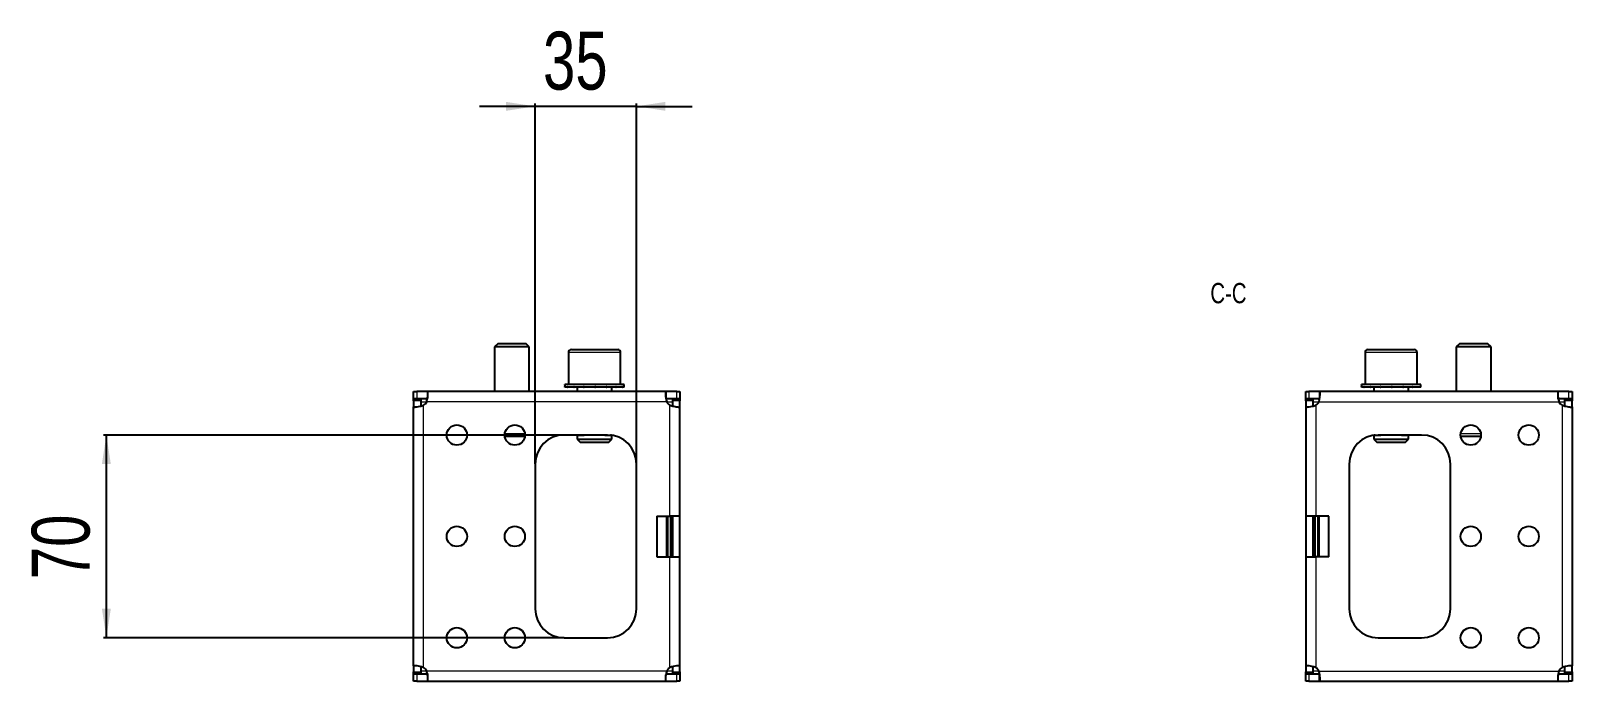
# Model space of a CAD drawing. Header units: millimetres. Extents: x 535 to 4200, y -1571 to 658.
# Drawn here: x 3668 to 4200, y 149 to 373 of the extents above; entities that cross this region are included whole.
import ezdxf

# ---------------------------------------------------------------- set-up
doc = ezdxf.new("R2010")
doc.units = ezdxf.units.MM
doc.layers.add('FORMAT', color=7, linetype='Continuous')
doc.styles.add('SLDTEXTSTYLE0', font='TXT', dxfattribs={"width": 0.75})
doc.dimstyles.new('SLDDIMSTYLE0', dxfattribs={"dimtxt": 20, "dimasz": 10, "dimexe": 0, "dimexo": 0.0625, "dimgap": 5, "dimtad": 2, "dimdec": 1, "dimrnd": 1e-09, "dimzin": 12, "dimdsep": 46, "dimtxsty": 'SLDTEXTSTYLE0', "dimsah": 1, "dimcen": 0.09, "dimadec": 0, "dimazin": 3, "dimtfac": 1, "dimtofl": 0, "dimtmove": 0, "dimatfit": 3, "dimfxl": 0, "dimfrac": 2, "dimtolj": 1, "dimtzin": 12, "dimarcsym": 0})
doc.dimstyles.new('SLDDIMSTYLE1', dxfattribs={"dimtxt": 20, "dimasz": 10, "dimexe": 0, "dimexo": 0.0625, "dimgap": 5, "dimtad": 2, "dimdec": 1, "dimrnd": 1e-09, "dimzin": 12, "dimdsep": 46, "dimtxsty": 'SLDTEXTSTYLE0', "dimsah": 1, "dimcen": 0.09, "dimadec": 0, "dimazin": 3, "dimtfac": 1, "dimtmove": 0, "dimatfit": 0, "dimfxl": 0, "dimfrac": 2, "dimtolj": 1, "dimtzin": 12, "dimarcsym": 0})

# ---------------------------------------------------------------- blocks, each defined once
blk = doc.blocks.new('_D_9')
at = {"layer": 'FORMAT'}
for p, q in [((3842.11, 347.07), (3822.88, 347.07)), ((3842.11, 223.58), (3842.11, 348.07)), ((3877.11, 347.07), (3842.11, 347.07)), ((3877.11, 223.58), (3877.11, 348.07)), ((3877.11, 347.07), (3896.34, 347.07))]:
    blk.add_line(p, q, dxfattribs=at)
for points in [[(3842.11, 347.07), (3832.11, 348.61), (3832.11, 345.54)], [(3877.11, 347.07), (3887.11, 345.54), (3887.11, 348.61)]]:
    blk.add_solid(points, dxfattribs=at)
at = {"layer": 'FORMAT', "insert": (3844.83, 372.86), "char_height": 20, "attachment_point": 1, "style": 'SLDTEXTSTYLE0'}
blk.add_mtext('35', dxfattribs=at)
blk = doc.blocks.new('_D_10')
at = {"layer": 'FORMAT'}
for p, q in [((3852.1, 233.57), (3693.1, 233.57)), ((3694.1, 163.57), (3694.1, 233.57)), ((3852.1, 163.57), (3693.1, 163.57))]:
    blk.add_line(p, q, dxfattribs=at)
for points in [[(3694.1, 233.57), (3692.56, 223.57), (3695.64, 223.57)], [(3694.1, 163.57), (3695.64, 173.57), (3692.56, 173.57)]]:
    blk.add_solid(points, dxfattribs=at)
at = {"layer": 'FORMAT', "insert": (3668.32, 183.8), "char_height": 20, "attachment_point": 1, "rotation": 90, "style": 'SLDTEXTSTYLE0'}
blk.add_mtext('70', dxfattribs=at)

msp = doc.modelspace()

# ---------------------------------------------------------------- linework, layer by layer
at = {"color": 7, "linetype": 'Continuous', "lineweight": 25}
for p, q in [((3829.18, 265.07), (3828.11, 264)), ((3828.11, 264), (3828.11, 248.57)), ((3840.11, 264), (3828.11, 264)), ((3839.03, 265.07), (3829.18, 265.07)), ((3840.11, 264), (3839.03, 265.07)), ((3840.11, 248.57), (3840.11, 264)), ((3853.61, 262.07), (3853.61, 251.07)), ((3854.61, 263.07), (3863, 263.07)), ((3863, 263.07), (3870.61, 263.07)), ((3871.61, 251.07), (3871.61, 262.07)), ((4128.61, 262.07), (4128.61, 251.07)), ((4129.61, 263.07), (4137.95, 263.07)), ((4137.95, 263.07), (4145.61, 263.07)), ((4146.61, 251.07), (4146.61, 262.07)), ((4161.18, 265.07), (4160.11, 264)), ((4160.11, 264), (4160.11, 248.57)), ((4172.11, 264), (4160.11, 264)), ((4171.03, 265.07), (4161.18, 265.07)), ((4172.11, 264), (4171.03, 265.07)), ((4172.11, 248.57), (4172.11, 264)), ((3852.36, 251.07), (3852.36, 250.07)), ((3852.36, 251.07), (3852.37, 251.07)), ((3852.37, 251.07), (3852.37, 250.82)), ((3853.19, 251.07), (3852.37, 251.07)), ((3852.37, 250.07), (3852.37, 250.32)), ((3853.19, 251.07), (3853.29, 251.07)), ((3853.29, 251.07), (3853.29, 250.82)), ((3855.46, 251.07), (3853.29, 251.07)), ((3853.29, 250.07), (3853.29, 250.32)), ((3855.46, 251.07), (3855.64, 251.07)), ((3855.64, 251.07), (3855.64, 250.82)), ((3858.82, 251.07), (3855.64, 251.07)), ((3855.64, 250.07), (3855.64, 250.32)), ((3858.82, 251.07), (3859.05, 251.07)), ((3859.05, 251.07), (3859.05, 250.82)), ((3862.75, 251.07), (3859.05, 251.07)), ((3859.05, 250.07), (3859.05, 250.32)), ((3862.75, 251.07), (3863.05, 251.07)), ((3862.75, 251.07), (3862.83, 251.07)), ((3862.95, 251.07), (3863, 251.07)), ((3863, 251.07), (3863, 250.82)), ((3866.66, 251.07), (3863, 251.07)), ((3863, 250.07), (3863, 250.32)), ((3866.66, 251.07), (3866.89, 251.07)), ((3866.89, 251.07), (3866.89, 250.82)), ((3869.95, 251.07), (3866.89, 251.07)), ((3866.89, 250.07), (3866.89, 250.32)), ((3869.95, 251.07), (3870.13, 251.07)), ((3870.13, 251.07), (3870.13, 250.82)), ((3872.13, 251.07), (3870.13, 251.07)), ((3870.13, 250.07), (3870.13, 250.32)), ((3872.13, 251.07), (3872.22, 251.07)), ((3872.22, 251.07), (3872.22, 250.82)), ((3872.86, 251.07), (3872.22, 251.07)), ((3872.22, 250.07), (3872.22, 250.32)), ((3872.86, 250.07), (3872.86, 251.07)), ((4127.36, 251.07), (4127.36, 250.07)), ((4127.36, 251.07), (4127.37, 251.07)), ((4127.37, 251.07), (4127.37, 250.82)), ((4128.2, 251.07), (4127.37, 251.07)), ((4127.37, 250.07), (4127.37, 250.32)), ((4128.2, 251.07), (4128.3, 251.07)), ((4128.3, 251.07), (4128.3, 250.82)), ((4130.46, 251.07), (4128.3, 251.07)), ((4128.3, 250.07), (4128.3, 250.32)), ((4130.46, 251.07), (4130.65, 251.07)), ((4130.65, 251.07), (4130.65, 250.82)), ((4133.82, 251.07), (4130.65, 251.07)), ((4130.65, 250.07), (4130.65, 250.32)), ((4133.82, 251.07), (4134.05, 251.07)), ((4134.05, 251.07), (4134.05, 250.82)), ((4137.75, 251.07), (4134.05, 251.07)), ((4134.05, 250.07), (4134.05, 250.32)), ((4137.75, 251.07), (4137.99, 251.07)), ((4137.75, 251.07), (4137.83, 251.07)), ((4137.96, 251.07), (4138, 251.07)), ((4138, 251.07), (4138, 250.82)), ((4141.66, 251.07), (4138, 251.07)), ((4138, 250.07), (4138, 250.32)), ((4141.66, 251.07), (4141.89, 251.07)), ((4141.89, 251.07), (4141.89, 250.82)), ((4144.96, 251.07), (4141.89, 251.07)), ((4141.89, 250.07), (4141.89, 250.32)), ((4144.96, 251.07), (4145.13, 251.07)), ((4145.13, 251.07), (4145.13, 250.82)), ((4147.13, 251.07), (4145.13, 251.07)), ((4145.13, 250.07), (4145.13, 250.32)), ((4147.13, 251.07), (4147.22, 251.07)), ((4147.22, 251.07), (4147.22, 250.82)), ((4147.86, 251.07), (4147.22, 251.07)), ((4147.22, 250.07), (4147.22, 250.32)), ((4147.86, 250.07), (4147.86, 251.07)), ((3800.11, 246.07), (3800.11, 248.57)), ((3800.11, 248.57), (3801.22, 248.57)), ((3801.22, 246.07), (3800.11, 246.07)), ((3800.11, 246.07), (3800.11, 245.97)), ((3800.11, 245.97), (3802.61, 245.97)), ((3800.11, 245.36), (3800.11, 245.97)), ((3800.11, 245.36), (3800.11, 243.3)), ((3804.94, 248.57), (3801.22, 248.57)), ((3804.94, 246.07), (3801.22, 246.07)), ((3802.61, 245.97), (3802.61, 245.36)), ((3802.61, 245.36), (3802.61, 243.54)), ((3887.28, 248.57), (3804.94, 248.57)), ((3804.94, 248.57), (3804.94, 246.36)), ((3852.36, 250.07), (3852.37, 250.07)), ((3853.19, 250.07), (3852.37, 250.07)), ((3853.19, 250.07), (3853.29, 250.07)), ((3855.46, 250.07), (3853.29, 250.07)), ((3855.46, 250.07), (3855.64, 250.07)), ((3858.82, 250.07), (3855.64, 250.07)), ((3856.61, 250.07), (3856.61, 248.57)), ((3858.82, 250.07), (3859.05, 250.07)), ((3862.75, 250.07), (3859.05, 250.07)), ((3862.75, 250.07), (3862.9, 250.07)), ((3862.9, 250.07), (3863, 250.07)), ((3866.66, 250.07), (3863, 250.07)), ((3866.66, 250.07), (3866.89, 250.07)), ((3869.95, 250.07), (3866.89, 250.07)), ((3868.61, 248.57), (3868.61, 250.07)), ((3869.95, 250.07), (3870.13, 250.07)), ((3872.13, 250.07), (3870.13, 250.07)), ((3872.13, 250.07), (3872.22, 250.07)), ((3872.86, 250.07), (3872.22, 250.07)), ((3887.28, 248.57), (3887.28, 246.07)), ((3891, 248.57), (3887.28, 248.57)), ((3891, 246.07), (3887.28, 246.07)), ((3889.61, 245.97), (3892.11, 245.97)), ((3889.61, 245.36), (3889.61, 245.97)), ((3889.61, 243.53), (3889.61, 245.36)), ((3891, 248.57), (3892.11, 248.57)), ((3892.11, 246.07), (3891, 246.07)), ((3892.11, 248.57), (3892.11, 246.07)), ((3892.11, 245.97), (3892.11, 246.07)), ((3892.11, 245.97), (3892.11, 245.36)), ((3892.11, 243.3), (3892.11, 245.36)), ((4108.11, 246.07), (4108.11, 248.57)), ((4108.11, 248.57), (4109.22, 248.57)), ((4109.22, 246.07), (4108.11, 246.07)), ((4108.11, 246.07), (4108.11, 245.97)), ((4108.11, 245.97), (4110.61, 245.97)), ((4108.11, 245.36), (4108.11, 245.97)), ((4108.11, 245.36), (4108.11, 243.3)), ((4112.94, 248.57), (4109.22, 248.57)), ((4112.94, 246.07), (4109.22, 246.07)), ((4110.61, 245.97), (4110.61, 245.36)), ((4110.61, 245.36), (4110.61, 243.54)), ((4112.94, 248.57), (4112.94, 246.36)), ((4195.28, 248.57), (4112.94, 248.57)), ((4127.36, 250.07), (4127.37, 250.07)), ((4128.2, 250.07), (4127.37, 250.07)), ((4128.2, 250.07), (4128.3, 250.07)), ((4130.46, 250.07), (4128.3, 250.07)), ((4130.46, 250.07), (4130.65, 250.07)), ((4133.82, 250.07), (4130.65, 250.07)), ((4131.61, 250.07), (4131.61, 248.57)), ((4133.82, 250.07), (4134.05, 250.07)), ((4137.75, 250.07), (4134.05, 250.07)), ((4137.75, 250.07), (4137.91, 250.07)), ((4137.91, 250.07), (4138, 250.07)), ((4141.66, 250.07), (4138, 250.07)), ((4141.66, 250.07), (4141.89, 250.07)), ((4144.96, 250.07), (4141.89, 250.07)), ((4143.61, 248.57), (4143.61, 250.07)), ((4144.96, 250.07), (4145.13, 250.07)), ((4147.13, 250.07), (4145.13, 250.07)), ((4147.13, 250.07), (4147.22, 250.07)), ((4147.86, 250.07), (4147.22, 250.07)), ((4195.28, 246.07), (4195.28, 248.57)), ((4199, 248.57), (4195.28, 248.57)), ((4199, 246.07), (4195.28, 246.07)), ((4197.61, 245.97), (4200.11, 245.97)), ((4197.61, 245.36), (4197.61, 245.97)), ((4197.61, 243.53), (4197.61, 245.36)), ((4199, 248.57), (4200.11, 248.57)), ((4200.11, 246.07), (4199, 246.07)), ((4200.11, 248.57), (4200.11, 246.07)), ((4200.11, 245.97), (4200.11, 246.07)), ((4200.11, 245.97), (4200.11, 245.36)), ((4200.11, 243.3), (4200.11, 245.36)), ((3800.11, 153.85), (3800.11, 243.3)), ((3800.11, 243.3), (3801.2, 243.3)), ((3892.11, 205.57), (3892.11, 243.3)), ((4108.11, 243.3), (4109.2, 243.3)), ((4108.11, 243.3), (4108.11, 205.57)), ((4200.11, 243.3), (4200.11, 153.85)), ((3838.57, 233.07), (3831.64, 233.07)), ((3867.11, 233.57), (3852.11, 233.57)), ((3853.78, 233.48), (3853.76, 233.48)), ((3853.78, 233.47), (3853.78, 233.48)), ((3853.88, 233.47), (3853.78, 233.47)), ((3853.88, 233.57), (3853.88, 233.47)), ((3857.13, 233.47), (3853.88, 233.47)), ((3856.61, 233.47), (3856.61, 232.15)), ((3856.61, 232.15), (3857.68, 231.07)), ((3856.61, 232.15), (3862.9, 232.15)), ((3857.13, 233.47), (3859.03, 233.47)), ((3857.68, 231.07), (3862.85, 231.07)), ((3859.59, 233.47), (3859.03, 233.47)), ((3865.63, 233.47), (3859.59, 233.47)), ((3862.85, 231.07), (3867.53, 231.07)), ((3862.9, 232.15), (3868.61, 232.15)), ((3866.18, 233.47), (3865.63, 233.47)), ((3866.18, 233.47), (3868.08, 233.47)), ((3867.53, 231.07), (3868.61, 232.15)), ((3868.52, 233.47), (3868.08, 233.47)), ((3868.61, 232.15), (3868.61, 233.46)), ((4131.61, 233.46), (4131.61, 232.15)), ((4131.61, 232.15), (4132.68, 231.07)), ((4131.61, 232.15), (4137.86, 232.15)), ((4132.13, 233.47), (4131.7, 233.47)), ((4132.13, 233.47), (4134.03, 233.47)), ((4132.68, 231.07), (4137.82, 231.07)), ((4148.11, 233.57), (4133.11, 233.57)), ((4134.59, 233.47), (4134.03, 233.47)), ((4140.63, 233.47), (4134.59, 233.47)), ((4137.82, 231.07), (4142.53, 231.07)), ((4137.86, 232.15), (4143.61, 232.15)), ((4141.18, 233.47), (4140.63, 233.47)), ((4141.18, 233.47), (4143.08, 233.47)), ((4142.53, 231.07), (4143.61, 232.15)), ((4146.34, 233.47), (4143.08, 233.47)), ((4143.61, 232.15), (4143.61, 233.47)), ((4146.34, 233.47), (4146.34, 233.57)), ((4146.44, 233.47), (4146.34, 233.47)), ((4146.46, 233.48), (4146.44, 233.48)), ((4146.44, 233.47), (4146.44, 233.48)), ((4168.57, 233.07), (4161.64, 233.07)), ((3842.11, 223.57), (3842.11, 173.57)), ((3877.11, 173.57), (3877.11, 223.57)), ((4123.11, 223.57), (4123.11, 173.57)), ((4158.11, 173.57), (4158.11, 223.57)), ((3884.11, 205.57), (3888.61, 205.57)), ((3884.11, 205.57), (3884.11, 191.57)), ((3892.11, 205.57), (3888.61, 205.57)), ((3889.61, 191.57), (3889.61, 205.57)), ((3892.11, 191.57), (3892.11, 205.57)), ((4111.61, 205.57), (4108.11, 205.57)), ((4108.11, 205.57), (4108.11, 191.57)), ((4110.61, 205.57), (4110.61, 191.57)), ((4116.11, 205.57), (4111.61, 205.57)), ((4116.11, 191.57), (4116.11, 205.57)), ((3884.11, 191.57), (3888.61, 191.57)), ((3888.61, 191.57), (3892.11, 191.57)), ((3892.11, 153.85), (3892.11, 191.57)), ((4108.11, 191.57), (4111.61, 191.57)), ((4108.11, 191.57), (4108.11, 153.85)), ((4116.11, 191.57), (4111.61, 191.57)), ((3852.11, 163.57), (3867.11, 163.57)), ((4133.11, 163.57), (4148.11, 163.57)), ((3800.11, 153.85), (3800.11, 151.79)), ((3800.11, 151.17), (3800.11, 151.79)), ((3802.61, 151.17), (3800.11, 151.17)), ((3800.11, 151.17), (3800.11, 151.07)), ((3800.11, 148.57), (3800.11, 151.07)), ((3800.11, 151.07), (3801.22, 151.07)), ((3801.22, 151.07), (3804.94, 151.07)), ((3802.61, 153.62), (3802.61, 151.79)), ((3802.61, 151.79), (3802.61, 151.17)), ((3804.94, 151.07), (3804.94, 148.57)), ((3887.28, 151.07), (3891, 151.07)), ((3887.28, 148.57), (3887.28, 150.79)), ((3889.61, 151.79), (3889.61, 153.6)), ((3889.61, 151.17), (3889.61, 151.79)), ((3892.11, 151.17), (3889.61, 151.17)), ((3891, 151.07), (3892.11, 151.07)), ((3892.11, 153.85), (3891.01, 153.85)), ((3892.11, 151.79), (3892.11, 153.85)), ((3892.11, 151.79), (3892.11, 151.17)), ((3892.11, 151.07), (3892.11, 151.17)), ((3892.11, 151.07), (3892.11, 148.57)), ((4108.11, 153.85), (4108.11, 151.79)), ((4108.11, 151.17), (4108.11, 151.79)), ((4110.61, 151.17), (4108.11, 151.17)), ((4108.11, 151.17), (4108.11, 151.07)), ((4108.11, 148.57), (4108.11, 151.07)), ((4108.11, 151.07), (4109.22, 151.07)), ((4109.22, 151.07), (4112.94, 151.07)), ((4110.61, 153.62), (4110.61, 151.79)), ((4110.61, 151.79), (4110.61, 151.17)), ((4112.94, 148.57), (4112.94, 151.07)), ((4195.28, 151.07), (4199, 151.07)), ((4195.28, 148.57), (4195.28, 150.79)), ((4197.61, 151.79), (4197.61, 153.6)), ((4197.61, 151.17), (4197.61, 151.79)), ((4200.11, 151.17), (4197.61, 151.17)), ((4199, 151.07), (4200.11, 151.07)), ((4200.11, 153.85), (4199.01, 153.85)), ((4200.11, 151.79), (4200.11, 153.85)), ((4200.11, 151.79), (4200.11, 151.17)), ((4200.11, 151.07), (4200.11, 151.17)), ((4200.11, 151.07), (4200.11, 148.57)), ((3801.22, 148.57), (3800.11, 148.57)), ((3801.22, 148.57), (3804.94, 148.57)), ((3804.94, 148.57), (3887.28, 148.57)), ((3887.28, 148.57), (3891, 148.57)), ((3892.11, 148.57), (3891, 148.57)), ((4109.22, 148.57), (4108.11, 148.57)), ((4109.22, 148.57), (4112.94, 148.57)), ((4112.94, 148.57), (4195.28, 148.57)), ((4195.28, 148.57), (4199, 148.57)), ((4200.11, 148.57), (4199, 148.57))]:
    msp.add_line(p, q, dxfattribs=at)
at = {"color": 8, "linetype": 'Continuous', "lineweight": 18}
for p, q in [((3863.05, 262.07), (3853.61, 262.07)), ((3871.61, 262.07), (3863.05, 262.07)), ((4137.99, 262.07), (4128.61, 262.07)), ((4146.61, 262.07), (4137.99, 262.07)), ((3802.61, 245.36), (3800.11, 245.36)), ((3801.22, 248.57), (3801.22, 246.07)), ((3802.61, 245.07), (3804.69, 245.07)), ((3887.52, 245.07), (3804.69, 245.07)), ((3887.52, 245.07), (3889.61, 245.07)), ((3892.11, 245.36), (3889.61, 245.36)), ((3891, 246.07), (3891, 248.57)), ((4110.61, 245.36), (4108.11, 245.36)), ((4109.22, 248.57), (4109.22, 246.07)), ((4110.61, 245.07), (4112.69, 245.07)), ((4112.69, 245.07), (4195.52, 245.07)), ((4195.52, 245.07), (4197.61, 245.07)), ((4200.11, 245.36), (4197.61, 245.36)), ((4199, 246.07), (4199, 248.57)), ((3803.61, 153.3), (3803.61, 243.85)), ((3888.61, 205.57), (3888.61, 243.85)), ((4111.61, 243.85), (4111.61, 205.57)), ((4196.61, 243.85), (4196.61, 153.3)), ((3831.64, 234.07), (3838.57, 234.07)), ((3859.03, 233.57), (3859.03, 233.47)), ((3859.59, 233.57), (3859.59, 233.47)), ((3865.63, 233.57), (3865.63, 233.47)), ((3866.18, 233.57), (3866.18, 233.47)), ((4134.03, 233.57), (4134.03, 233.47)), ((4134.59, 233.57), (4134.59, 233.47)), ((4140.63, 233.57), (4140.63, 233.47)), ((4141.18, 233.57), (4141.18, 233.47)), ((4161.64, 234.07), (4168.57, 234.07)), ((3887.41, 191.57), (3887.41, 205.57)), ((3887.61, 205.57), (3887.61, 191.57)), ((3887.72, 191.57), (3887.72, 205.57)), ((3887.92, 205.57), (3887.92, 191.57)), ((3888.8, 191.57), (3888.8, 205.57)), ((3889, 205.57), (3889, 191.57)), ((3889.1, 191.57), (3889.1, 205.57)), ((3889.3, 205.57), (3889.3, 191.57)), ((4110.91, 191.57), (4110.91, 205.57)), ((4111.11, 205.57), (4111.11, 191.57)), ((4111.22, 191.57), (4111.22, 205.57)), ((4111.42, 205.57), (4111.42, 191.57)), ((4112.3, 191.57), (4112.3, 205.57)), ((4112.5, 205.57), (4112.5, 191.57)), ((4112.6, 191.57), (4112.6, 205.57)), ((4112.8, 205.57), (4112.8, 191.57)), ((3888.61, 153.3), (3888.61, 191.57)), ((4111.61, 191.57), (4111.61, 153.3)), ((3800.11, 151.79), (3802.61, 151.79)), ((3801.22, 151.07), (3801.22, 148.57)), ((3804.69, 152.07), (3802.61, 152.07)), ((3887.52, 152.07), (3804.69, 152.07)), ((3889.61, 152.07), (3887.52, 152.07)), ((3889.61, 151.79), (3892.11, 151.79)), ((3891, 148.57), (3891, 151.07)), ((4108.11, 151.79), (4110.61, 151.79)), ((4109.22, 151.07), (4109.22, 148.57)), ((4112.69, 152.07), (4110.61, 152.07)), ((4112.69, 152.07), (4195.52, 152.07)), ((4197.61, 152.07), (4195.52, 152.07)), ((4197.61, 151.79), (4200.11, 151.79)), ((4199, 148.57), (4199, 151.07))]:
    msp.add_line(p, q, dxfattribs=at)
at = {"color": 7, "linetype": 'Continuous', "lineweight": 25}
for centre in [(3815.11, 233.57), (3835.11, 233.57), (4165.11, 233.57), (4185.11, 233.57), (3815.11, 198.57), (3835.11, 198.57), (4165.11, 198.57), (4185.11, 198.57), (3815.11, 163.57), (3835.11, 163.57), (4165.11, 163.57), (4185.11, 163.57)]:
    msp.add_circle(centre, 3.5, dxfattribs=at)
for centre, radius, start, end in [((3854.61, 262.07), 1, 90, 180), ((3870.61, 262.07), 1, 0, 90), ((4129.61, 262.07), 1, 90, 180), ((4145.61, 262.07), 1, 0, 90), ((3801.61, 246.72), 3.5, 304.8499, 331.8729), ((3890.61, 246.72), 3.5, 208.1271, 235.1501), ((4109.61, 246.72), 3.5, 304.8499, 331.8729), ((4198.61, 246.72), 3.5, 208.1271, 235.1501), ((3852.11, 223.57), 10, 90, 180), ((3867.11, 223.57), 10, 0, 90), ((4133.11, 223.57), 10, 90, 180), ((4148.11, 223.57), 10, 0, 90), ((3852.11, 173.57), 10, 180, 270), ((3867.11, 173.57), 10, 270, 0), ((4133.11, 173.57), 10, 180, 270), ((4148.11, 173.57), 10, 270, 0), ((3801.61, 150.42), 3.5, 28.1271, 55.1501), ((3890.61, 150.42), 3.5, 124.8499, 151.8729), ((4109.61, 150.42), 3.5, 28.1271, 55.1501), ((4198.61, 150.42), 3.5, 124.8499, 151.8729)]:
    msp.add_arc(centre, radius, start, end, dxfattribs=at)
for points, knots in [([(3852.37, 250.82), (3852.36, 250.87), (3852.36, 250.93), (3852.36, 251.01), (3852.36, 251.05), (3852.36, 251.07)], [0, 0, 0, 0, 0.499981, 0.749988, 1, 1, 1, 1]), ([(3852.36, 250.07), (3852.36, 250.1), (3852.36, 250.14), (3852.36, 250.22), (3852.36, 250.28), (3852.37, 250.32)], [0, 0, 0, 0, 0.25014, 0.50028, 1, 1, 1, 1]), ([(3853.29, 250.82), (3853.28, 250.87), (3853.25, 250.93), (3853.22, 251.01), (3853.2, 251.05), (3853.19, 251.07)], [0, 0, 0, 0, 0.4999808, 0.7499881, 1, 1, 1, 1]), ([(3853.19, 250.07), (3853.2, 250.1), (3853.22, 250.14), (3853.25, 250.22), (3853.28, 250.28), (3853.29, 250.32)], [0, 0, 0, 0, 0.25014, 0.50028, 1, 1, 1, 1]), ([(3855.64, 250.82), (3855.61, 250.87), (3855.57, 250.93), (3855.51, 251.01), (3855.48, 251.05), (3855.46, 251.07)], [0, 0, 0, 0, 0.499981, 0.749988, 1, 1, 1, 1]), ([(3855.46, 250.07), (3855.48, 250.1), (3855.51, 250.14), (3855.57, 250.22), (3855.61, 250.28), (3855.64, 250.32)], [0, 0, 0, 0, 0.25014, 0.50028, 1, 1, 1, 1]), ([(3859.05, 250.82), (3859.01, 250.87), (3858.95, 250.93), (3858.87, 251.01), (3858.84, 251.05), (3858.82, 251.07)], [0, 0, 0, 0, 0.499981, 0.749988, 1, 1, 1, 1]), ([(3858.82, 250.07), (3858.84, 250.1), (3858.87, 250.14), (3858.95, 250.22), (3859.01, 250.28), (3859.05, 250.32)], [0, 0, 0, 0, 0.25014, 0.50028, 1, 1, 1, 1]), ([(3863, 250.82), (3862.96, 250.87), (3862.89, 250.93), (3862.81, 251.01), (3862.77, 251.05), (3862.75, 251.07)], [0, 0, 0, 0, 0.499981, 0.749988, 1, 1, 1, 1]), ([(3862.75, 250.07), (3862.77, 250.1), (3862.81, 250.14), (3862.89, 250.22), (3862.96, 250.28), (3863, 250.32)], [0, 0, 0, 0, 0.2501401, 0.5002802, 1, 1, 1, 1]), ([(3863, 250.82), (3862.98, 250.9), (3862.95, 251.03), (3862.92, 251.06), (3862.9, 251.07)], [0, 0, 0, 0, 0.561794, 1, 1, 1, 1]), ([(3863, 250.32), (3862.98, 250.25), (3862.95, 250.12), (3862.92, 250.09), (3862.9, 250.07)], [0, 0, 0, 0, 0.561794, 1, 1, 1, 1]), ([(3866.89, 250.82), (3866.85, 250.87), (3866.79, 250.93), (3866.72, 251.01), (3866.68, 251.05), (3866.66, 251.07)], [0, 0, 0, 0, 0.499981, 0.749988, 1, 1, 1, 1]), ([(3866.66, 250.07), (3866.68, 250.1), (3866.72, 250.14), (3866.79, 250.22), (3866.85, 250.28), (3866.89, 250.32)], [0, 0, 0, 0, 0.25014, 0.50028, 1, 1, 1, 1]), ([(3870.13, 250.82), (3870.1, 250.87), (3870.06, 250.93), (3870, 251.01), (3869.97, 251.05), (3869.95, 251.07)], [0, 0, 0, 0, 0.499981, 0.749988, 1, 1, 1, 1]), ([(3869.95, 250.07), (3869.97, 250.1), (3870, 250.14), (3870.06, 250.22), (3870.1, 250.28), (3870.13, 250.32)], [0, 0, 0, 0, 0.25014, 0.50028, 1, 1, 1, 1]), ([(3872.22, 250.82), (3872.21, 250.87), (3872.18, 250.93), (3872.15, 251.01), (3872.14, 251.05), (3872.13, 251.07)], [0, 0, 0, 0, 0.499981, 0.749988, 1, 1, 1, 1]), ([(3872.13, 250.07), (3872.14, 250.1), (3872.15, 250.14), (3872.18, 250.22), (3872.21, 250.28), (3872.22, 250.32)], [0, 0, 0, 0, 0.25014, 0.50028, 1, 1, 1, 1]), ([(4127.37, 250.82), (4127.36, 250.87), (4127.36, 250.93), (4127.36, 251.01), (4127.36, 251.05), (4127.36, 251.07)], [0, 0, 0, 0, 0.4999808, 0.7499881, 1, 1, 1, 1]), ([(4127.36, 250.07), (4127.36, 250.1), (4127.36, 250.14), (4127.36, 250.22), (4127.36, 250.28), (4127.37, 250.32)], [0, 0, 0, 0, 0.2501401, 0.5002802, 1, 1, 1, 1]), ([(4128.3, 250.82), (4128.28, 250.87), (4128.25, 250.93), (4128.22, 251.01), (4128.2, 251.05), (4128.2, 251.07)], [0, 0, 0, 0, 0.499981, 0.749988, 1, 1, 1, 1]), ([(4128.2, 250.07), (4128.2, 250.1), (4128.22, 250.14), (4128.25, 250.22), (4128.28, 250.28), (4128.3, 250.32)], [0, 0, 0, 0, 0.25014, 0.50028, 1, 1, 1, 1]), ([(4130.65, 250.82), (4130.61, 250.87), (4130.57, 250.93), (4130.51, 251.01), (4130.48, 251.05), (4130.46, 251.07)], [0, 0, 0, 0, 0.499981, 0.749988, 1, 1, 1, 1]), ([(4130.46, 250.07), (4130.48, 250.1), (4130.51, 250.14), (4130.57, 250.22), (4130.61, 250.28), (4130.65, 250.32)], [0, 0, 0, 0, 0.25014, 0.50028, 1, 1, 1, 1]), ([(4134.05, 250.82), (4134.01, 250.87), (4133.96, 250.93), (4133.88, 251.01), (4133.84, 251.05), (4133.82, 251.07)], [0, 0, 0, 0, 0.499981, 0.749988, 1, 1, 1, 1]), ([(4133.82, 250.07), (4133.84, 250.1), (4133.88, 250.14), (4133.96, 250.22), (4134.01, 250.28), (4134.05, 250.32)], [0, 0, 0, 0, 0.25014, 0.50028, 1, 1, 1, 1]), ([(4138, 250.82), (4137.96, 250.87), (4137.9, 250.93), (4137.82, 251.01), (4137.77, 251.05), (4137.75, 251.07)], [0, 0, 0, 0, 0.499981, 0.749988, 1, 1, 1, 1]), ([(4137.75, 250.07), (4137.77, 250.1), (4137.82, 250.14), (4137.9, 250.22), (4137.96, 250.28), (4138, 250.32)], [0, 0, 0, 0, 0.25014, 0.50028, 1, 1, 1, 1]), ([(4138, 250.82), (4137.99, 250.9), (4137.95, 251.03), (4137.92, 251.06), (4137.91, 251.07)], [0, 0, 0, 0, 0.561794, 1, 1, 1, 1]), ([(4138, 250.32), (4137.99, 250.25), (4137.95, 250.12), (4137.92, 250.09), (4137.91, 250.07)], [0, 0, 0, 0, 0.561794, 1, 1, 1, 1]), ([(4141.89, 250.82), (4141.86, 250.87), (4141.8, 250.93), (4141.72, 251.01), (4141.68, 251.05), (4141.66, 251.07)], [0, 0, 0, 0, 0.499981, 0.749988, 1, 1, 1, 1]), ([(4141.66, 250.07), (4141.68, 250.1), (4141.72, 250.14), (4141.8, 250.22), (4141.86, 250.28), (4141.89, 250.32)], [0, 0, 0, 0, 0.2501401, 0.5002802, 1, 1, 1, 1]), ([(4145.13, 250.82), (4145.1, 250.87), (4145.06, 250.93), (4145, 251.01), (4144.97, 251.05), (4144.96, 251.07)], [0, 0, 0, 0, 0.4999808, 0.7499881, 1, 1, 1, 1]), ([(4144.96, 250.07), (4144.97, 250.1), (4145, 250.14), (4145.06, 250.22), (4145.1, 250.28), (4145.13, 250.32)], [0, 0, 0, 0, 0.25014, 0.50028, 1, 1, 1, 1]), ([(4147.22, 250.82), (4147.21, 250.87), (4147.19, 250.93), (4147.16, 251.01), (4147.14, 251.05), (4147.13, 251.07)], [0, 0, 0, 0, 0.499981, 0.749988, 1, 1, 1, 1]), ([(4147.13, 250.07), (4147.14, 250.1), (4147.16, 250.14), (4147.19, 250.22), (4147.21, 250.28), (4147.22, 250.32)], [0, 0, 0, 0, 0.25014, 0.50028, 1, 1, 1, 1]), ([(3804.69, 245.07), (3804.75, 245.33), (3804.85, 245.83), (3804.99, 246.65), (3805.1, 247.36), (3805.11, 247.92), (3805.09, 248.28), (3805.04, 248.53), (3804.97, 248.56), (3804.94, 248.57)], [0, 0, 0, 0, 0.144067, 0.271276, 0.474907, 0.597997, 0.726338, 0.860245, 1, 1, 1, 1]), ([(3887.28, 248.57), (3887.25, 248.55), (3887.19, 248.51), (3887.12, 248.16), (3887.1, 247.49), (3887.24, 246.38), (3887.42, 245.52), (3887.52, 245.07)], [0, 0, 0, 0, 0.16069, 0.301312, 0.521951, 0.753573, 1, 1, 1, 1]), ([(4112.69, 245.07), (4112.75, 245.33), (4112.85, 245.83), (4112.99, 246.65), (4113.1, 247.36), (4113.11, 247.92), (4113.09, 248.28), (4113.04, 248.53), (4112.97, 248.56), (4112.94, 248.57)], [0, 0, 0, 0, 0.144067, 0.271276, 0.474907, 0.597997, 0.726338, 0.860245, 1, 1, 1, 1]), ([(4195.28, 248.57), (4195.25, 248.55), (4195.19, 248.51), (4195.12, 248.16), (4195.1, 247.49), (4195.24, 246.38), (4195.42, 245.52), (4195.52, 245.07)], [0, 0, 0, 0, 0.16069, 0.301312, 0.521951, 0.753573, 1, 1, 1, 1]), ([(3800.11, 243.3), (3800.13, 243.28), (3800.18, 243.26), (3800.58, 243.24), (3801.29, 243.28), (3802.39, 243.5), (3803.19, 243.73), (3803.61, 243.85)], [0, 0, 0, 0, 0.17084, 0.319217, 0.548103, 0.767822, 1, 1, 1, 1]), ([(3888.61, 243.85), (3889.06, 243.73), (3889.87, 243.51), (3890.78, 243.32), (3891.37, 243.25), (3891.77, 243.23), (3892.05, 243.24), (3892.09, 243.28), (3892.11, 243.3)], [0, 0, 0, 0, 0.254149, 0.448213, 0.574908, 0.708872, 0.850468, 1, 1, 1, 1]), ([(4108.11, 243.3), (4108.13, 243.28), (4108.18, 243.26), (4108.58, 243.24), (4109.29, 243.28), (4110.39, 243.5), (4111.19, 243.73), (4111.61, 243.85)], [0, 0, 0, 0, 0.17084, 0.319217, 0.548103, 0.767822, 1, 1, 1, 1]), ([(4196.61, 243.85), (4197.06, 243.73), (4197.87, 243.51), (4198.78, 243.32), (4199.37, 243.25), (4199.77, 243.23), (4200.05, 243.24), (4200.09, 243.28), (4200.11, 243.3)], [0, 0, 0, 0, 0.2541487, 0.4482127, 0.5749082, 0.7088724, 0.8504677, 1, 1, 1, 1]), ([(3853.76, 233.48), (3853.72, 233.48), (3853.63, 233.48), (3853.5, 233.52), (3853.42, 233.56), (3853.4, 233.57)], [0, 0, 0, 0, 0.418107, 0.837733, 1, 1, 1, 1]), ([(3857.13, 233.47), (3857.07, 233.48), (3856.95, 233.48), (3856.89, 233.55), (3856.86, 233.57)], [0, 0, 0, 0, 0.594904, 1, 1, 1, 1]), ([(4143.36, 233.57), (4143.34, 233.55), (4143.29, 233.49), (4143.18, 233.48), (4143.1, 233.47), (4143.08, 233.47)], [0, 0, 0, 0, 0.3199575, 0.8240598, 1, 1, 1, 1]), ([(4146.82, 233.57), (4146.77, 233.55), (4146.68, 233.5), (4146.55, 233.48), (4146.48, 233.48), (4146.46, 233.48)], [0, 0, 0, 0, 0.34226, 0.7273166, 1, 1, 1, 1]), ([(3803.61, 153.3), (3803.15, 153.42), (3802.35, 153.64), (3801.44, 153.83), (3800.85, 153.9), (3800.45, 153.92), (3800.16, 153.91), (3800.13, 153.87), (3800.11, 153.85)], [0, 0, 0, 0, 0.254149, 0.448213, 0.574908, 0.708872, 0.850468, 1, 1, 1, 1]), ([(3804.94, 148.57), (3804.97, 148.6), (3805.03, 148.64), (3805.1, 148.99), (3805.12, 149.66), (3804.98, 150.77), (3804.79, 151.63), (3804.69, 152.07)], [0, 0, 0, 0, 0.16069, 0.301312, 0.521951, 0.753573, 1, 1, 1, 1]), ([(3887.52, 152.07), (3887.47, 151.81), (3887.37, 151.32), (3887.22, 150.5), (3887.12, 149.79), (3887.1, 149.23), (3887.12, 148.87), (3887.18, 148.62), (3887.24, 148.59), (3887.28, 148.57)], [0, 0, 0, 0, 0.144067, 0.271276, 0.474907, 0.597997, 0.726338, 0.860245, 1, 1, 1, 1]), ([(3892.11, 153.85), (3892.08, 153.86), (3892.04, 153.89), (3891.64, 153.91), (3890.92, 153.87), (3889.83, 153.65), (3889.02, 153.42), (3888.61, 153.3)], [0, 0, 0, 0, 0.17084, 0.319217, 0.548103, 0.767822, 1, 1, 1, 1]), ([(4111.61, 153.3), (4111.15, 153.42), (4110.35, 153.64), (4109.44, 153.83), (4108.85, 153.9), (4108.45, 153.92), (4108.16, 153.91), (4108.13, 153.87), (4108.11, 153.85)], [0, 0, 0, 0, 0.254149, 0.448213, 0.574908, 0.708872, 0.850468, 1, 1, 1, 1]), ([(4112.94, 148.57), (4112.97, 148.6), (4113.03, 148.64), (4113.1, 148.99), (4113.12, 149.66), (4112.98, 150.77), (4112.79, 151.63), (4112.69, 152.07)], [0, 0, 0, 0, 0.16069, 0.301312, 0.521951, 0.753573, 1, 1, 1, 1]), ([(4195.52, 152.07), (4195.47, 151.81), (4195.37, 151.32), (4195.22, 150.5), (4195.12, 149.79), (4195.1, 149.23), (4195.12, 148.87), (4195.18, 148.62), (4195.24, 148.59), (4195.28, 148.57)], [0, 0, 0, 0, 0.144067, 0.271276, 0.474907, 0.597997, 0.726338, 0.860245, 1, 1, 1, 1]), ([(4200.11, 153.85), (4200.08, 153.86), (4200.04, 153.89), (4199.64, 153.91), (4198.92, 153.87), (4197.83, 153.65), (4197.02, 153.42), (4196.61, 153.3)], [0, 0, 0, 0, 0.17084, 0.319217, 0.548103, 0.767822, 1, 1, 1, 1])]:
    msp.add_open_spline(points, degree=3, knots=knots, dxfattribs=at)

# ---------------------------------------------------------------- texts
at = {"layer": 'FORMAT', "insert": (4081.44, 286.08), "char_height": 7, "attachment_point": 2, "style": 'SLDTEXTSTYLE0'}
msp.add_mtext('C-C', dxfattribs=at)

# ---------------------------------------------------------------- dimensions: what is measured, and where the dimension line sits
at = {"layer": 'FORMAT'}
dim = msp.add_linear_dim(base=(3842.11, 347.07), p1=(3877.11, 223.57), p2=(3842.11, 223.57), dimstyle='SLDDIMSTYLE1', dxfattribs=at)
dim.commit()
dim.dimension.update_dxf_attribs({"geometry": '_D_9', "text_midpoint": (3859.61, 347.07), "dimtype": 160})
dim = msp.add_linear_dim(base=(3694.1, 233.57), p1=(3852.11, 163.57), p2=(3852.11, 233.57), angle=90, dimstyle='SLDDIMSTYLE0', dxfattribs=at)
dim.commit()
dim.dimension.update_dxf_attribs({"geometry": '_D_10', "text_midpoint": (3694.1, 198.57), "dimtype": 160})

doc.saveas('drawing.dxf')
